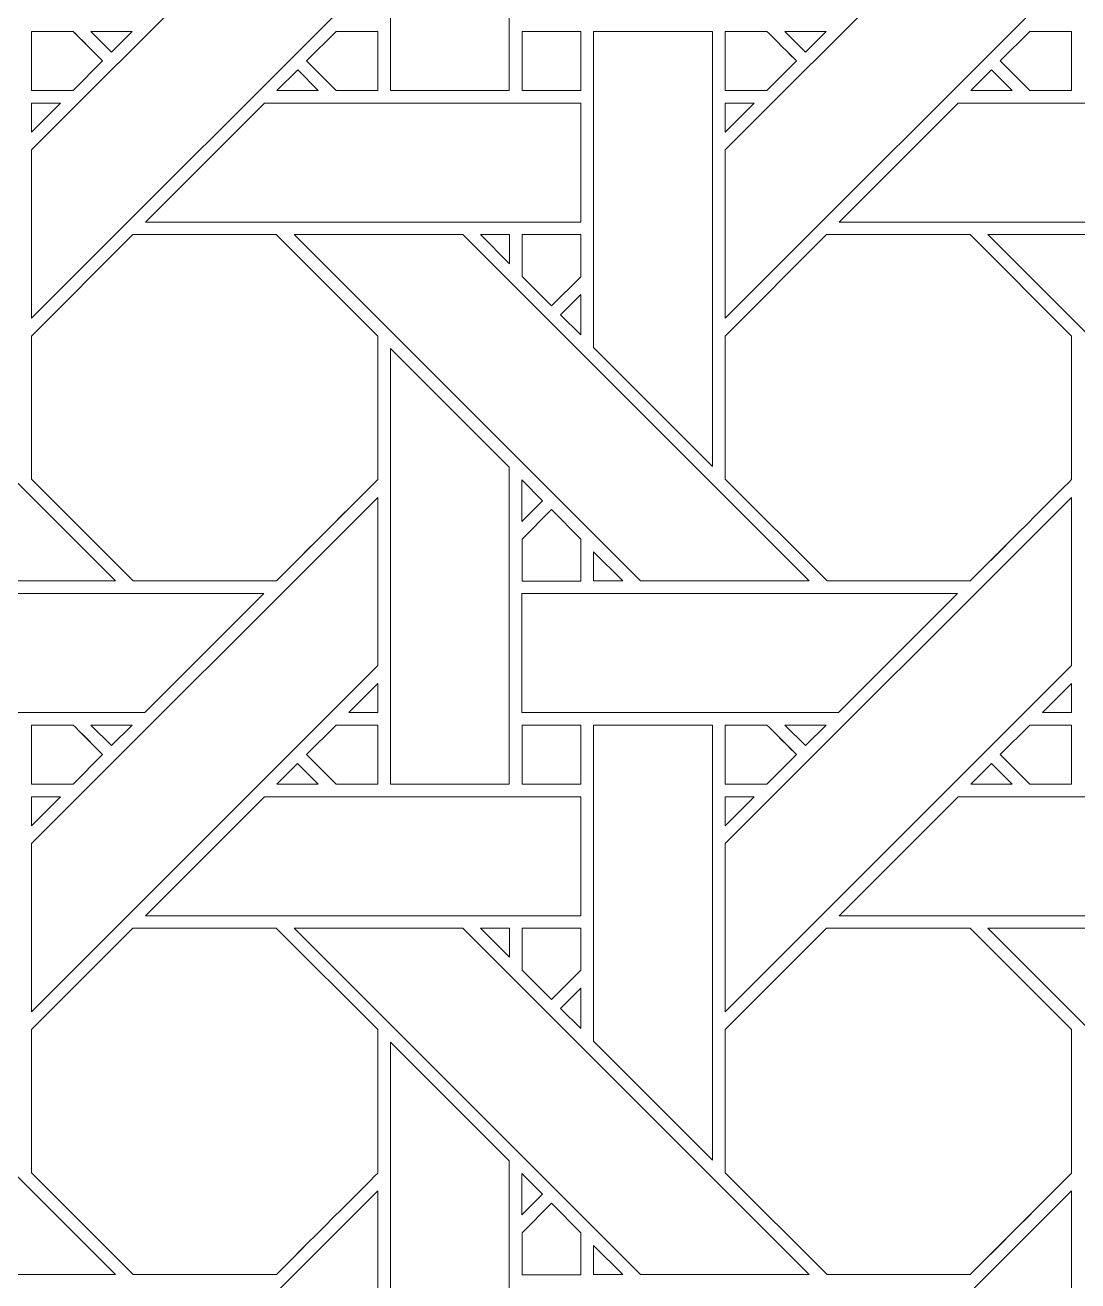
# Model space of a CAD drawing. Header units: inches. Extents: x 3.4 to 21.4, y 0.1 to 18.1.
# Drawn here: x 18.304 to 19.744, y 10.272 to 11.99 of the extents above; entities that cross this region are included whole.
import ezdxf

# ---------------------------------------------------------------- set-up
doc = ezdxf.new("R2010")
doc.units = ezdxf.units.IN
doc.header["$MEASUREMENT"] = 0
doc.layers.add('Design', color=7, linetype='Continuous', lineweight=0)

msp = doc.modelspace()

# ---------------------------------------------------------------- linework, layer by layer
at = {"layer": 'Design'}
for points, knots in [([(12.3829, 18.0948), (7.4123, 18.0948), (3.3829, 14.0653), (3.3829, 9.0948), (3.3829, 4.1242), (7.4123, 0.0948), (12.3829, 0.0948), (17.3534, 0.0948), (21.3829, 4.1242), (21.3829, 9.0948), (21.3829, 14.0653), (17.3534, 18.0948), (12.3829, 18.0948)], [0, 0, 0, 0, 1, 1, 1, 2, 2, 2, 3, 3, 3, 4, 4, 4, 4]), ([(12.3829, 17.2202), (7.8953, 17.2202), (4.2574, 13.5823), (4.2574, 9.0948), (4.2574, 4.6072), (7.8953, 0.9693), (12.3829, 0.9693), (16.8704, 0.9693), (20.5083, 4.6072), (20.5083, 9.0948), (20.5083, 13.5823), (16.8704, 17.2202), (12.3829, 17.2202)], [0, 0, 0, 0, 1, 1, 1, 2, 2, 2, 3, 3, 3, 4, 4, 4, 4]), ([(18.8036, 11.9006), (18.8036, 11.9006), (18.8036, 12.4964), (18.8036, 12.4964), (18.8036, 12.4964), (18.9663, 12.3343), (18.9663, 12.3343), (18.9663, 12.3343), (18.9663, 11.9006), (18.9663, 11.9006), (18.9663, 11.9006), (18.8036, 11.9006), (18.8036, 11.9006)], [0, 0, 0, 0, 1, 1, 1, 2, 2, 2, 3, 3, 3, 4, 4, 4, 4]), ([(18.7864, 12.0628), (18.7864, 12.0628), (18.3128, 11.5892), (18.3128, 11.5892), (18.3128, 11.5892), (18.3128, 11.8193), (18.3128, 11.8193), (18.3128, 11.8193), (18.7864, 12.2929), (18.7864, 12.2929), (18.7864, 12.2929), (18.7864, 12.0628), (18.7864, 12.0628)], [0, 0, 0, 0, 1, 1, 1, 2, 2, 2, 3, 3, 3, 4, 4, 4, 4]), ([(19.2615, 11.5892), (19.2615, 11.5892), (19.2615, 11.8193), (19.2615, 11.8193), (19.2615, 11.8193), (19.7352, 12.2929), (19.7352, 12.2929), (19.7352, 12.2929), (19.7352, 12.0628), (19.7352, 12.0628), (19.7352, 12.0628), (19.2615, 11.5892), (19.2615, 11.5892)], [0, 0, 0, 0, 1, 1, 1, 2, 2, 2, 3, 3, 3, 4, 4, 4, 4]), ([(18.3699, 11.9814), (18.375, 11.9763), (18.4058, 11.9455), (18.4102, 11.9411), (18.4102, 11.9411), (18.3698, 11.9006), (18.3698, 11.9006), (18.3698, 11.9006), (18.3128, 11.9006), (18.3128, 11.9006), (18.3128, 11.9006), (18.3128, 11.9814), (18.3128, 11.9814), (18.3128, 11.9814), (18.3699, 11.9814), (18.3699, 11.9814)], [0, 0, 0, 0, 1, 1, 1, 2, 2, 2, 3, 3, 3, 4, 4, 4, 5, 5, 5, 5]), ([(18.4102, 11.9411), (18.4102, 11.9411), (18.3698, 11.9006), (18.3698, 11.9006), (18.3698, 11.9006), (18.3128, 11.9006), (18.3128, 11.9006), (18.3128, 11.9006), (18.3128, 11.9814), (18.3128, 11.9814), (18.3128, 11.9814), (18.3699, 11.9814), (18.3699, 11.9814), (18.3752, 11.9761), (18.406, 11.9452), (18.4102, 11.9411)], [0, 0, 0, 0, 1, 1, 1, 2, 2, 2, 3, 3, 3, 4, 4, 4, 5, 5, 5, 5]), ([(18.3942, 11.9814), (18.3942, 11.9814), (18.4507, 11.9814), (18.4507, 11.9814), (18.4507, 11.9814), (18.4224, 11.9532), (18.4224, 11.9532), (18.4224, 11.9532), (18.3942, 11.9814), (18.3942, 11.9814)], [0, 0, 0, 0, 1, 1, 1, 2, 2, 2, 3, 3, 3, 3]), ([(18.7294, 11.9006), (18.7294, 11.9006), (18.689, 11.941), (18.689, 11.941), (18.689, 11.941), (18.7294, 11.9814), (18.7294, 11.9814), (18.7294, 11.9814), (18.7865, 11.9814), (18.7865, 11.9814), (18.7865, 11.9814), (18.7865, 11.9006), (18.7865, 11.9006), (18.7865, 11.9006), (18.7294, 11.9006), (18.7294, 11.9006)], [0, 0, 0, 0, 1, 1, 1, 2, 2, 2, 3, 3, 3, 4, 4, 4, 5, 5, 5, 5]), ([(18.7865, 11.9006), (18.7865, 11.9006), (18.7294, 11.9006), (18.7294, 11.9006), (18.7294, 11.9006), (18.689, 11.941), (18.689, 11.941), (18.689, 11.941), (18.7294, 11.9814), (18.7294, 11.9814), (18.7294, 11.9814), (18.7865, 11.9814), (18.7865, 11.9814), (18.7865, 11.9814), (18.7865, 11.9006), (18.7865, 11.9006)], [0, 0, 0, 0, 1, 1, 1, 2, 2, 2, 3, 3, 3, 4, 4, 4, 5, 5, 5, 5]), ([(19.0639, 11.9006), (19.0639, 11.9006), (18.9837, 11.9006), (18.9837, 11.9006), (18.9837, 11.9006), (18.9837, 11.9814), (18.9837, 11.9814), (18.9837, 11.9814), (19.0639, 11.9814), (19.0639, 11.9814), (19.0639, 11.9814), (19.0639, 11.9006), (19.0639, 11.9006)], [0, 0, 0, 0, 1, 1, 1, 2, 2, 2, 3, 3, 3, 4, 4, 4, 4]), ([(19.0639, 11.9006), (19.0639, 11.9006), (18.9837, 11.9006), (18.9837, 11.9006), (18.9837, 11.9006), (18.9837, 11.9814), (18.9837, 11.9814), (18.9837, 11.9814), (19.0639, 11.9814), (19.0639, 11.9814), (19.0639, 11.9814), (19.0639, 11.9006), (19.0639, 11.9006)], [0, 0, 0, 0, 1, 1, 1, 2, 2, 2, 3, 3, 3, 4, 4, 4, 4]), ([(19.0814, 11.5492), (19.0814, 11.5492), (19.0814, 11.9814), (19.0814, 11.9814), (19.0814, 11.9814), (19.2443, 11.9814), (19.2443, 11.9814), (19.2443, 11.9814), (19.2443, 11.3863), (19.2443, 11.3863), (19.2443, 11.3863), (19.0814, 11.5492), (19.0814, 11.5492)], [0, 0, 0, 0, 1, 1, 1, 2, 2, 2, 3, 3, 3, 4, 4, 4, 4]), ([(19.3186, 11.9814), (19.3237, 11.9763), (19.3545, 11.9455), (19.3589, 11.9411), (19.3589, 11.9411), (19.3185, 11.9006), (19.3185, 11.9006), (19.3185, 11.9006), (19.2615, 11.9006), (19.2615, 11.9006), (19.2615, 11.9006), (19.2615, 11.9814), (19.2615, 11.9814), (19.2615, 11.9814), (19.3186, 11.9814), (19.3186, 11.9814)], [0, 0, 0, 0, 1, 1, 1, 2, 2, 2, 3, 3, 3, 4, 4, 4, 5, 5, 5, 5]), ([(19.3589, 11.9411), (19.3589, 11.9411), (19.3185, 11.9006), (19.3185, 11.9006), (19.3185, 11.9006), (19.2615, 11.9006), (19.2615, 11.9006), (19.2615, 11.9006), (19.2615, 11.9814), (19.2615, 11.9814), (19.2615, 11.9814), (19.3186, 11.9814), (19.3186, 11.9814), (19.3238, 11.9762), (19.3546, 11.9454), (19.3589, 11.9411)], [0, 0, 0, 0, 1, 1, 1, 2, 2, 2, 3, 3, 3, 4, 4, 4, 5, 5, 5, 5]), ([(19.3429, 11.9814), (19.3429, 11.9814), (19.3994, 11.9814), (19.3994, 11.9814), (19.3994, 11.9814), (19.3711, 11.9532), (19.3711, 11.9532), (19.3711, 11.9532), (19.3429, 11.9814), (19.3429, 11.9814)], [0, 0, 0, 0, 1, 1, 1, 2, 2, 2, 3, 3, 3, 3]), ([(19.6781, 11.9006), (19.6781, 11.9006), (19.6377, 11.941), (19.6377, 11.941), (19.6377, 11.941), (19.6782, 11.9814), (19.6782, 11.9814), (19.6782, 11.9814), (19.7352, 11.9814), (19.7352, 11.9814), (19.7352, 11.9814), (19.7352, 11.9006), (19.7352, 11.9006), (19.7352, 11.9006), (19.6781, 11.9006), (19.6781, 11.9006)], [0, 0, 0, 0, 1, 1, 1, 2, 2, 2, 3, 3, 3, 4, 4, 4, 5, 5, 5, 5]), ([(19.7352, 11.9006), (19.7352, 11.9006), (19.6781, 11.9006), (19.6781, 11.9006), (19.6781, 11.9006), (19.6377, 11.941), (19.6377, 11.941), (19.6377, 11.941), (19.6782, 11.9814), (19.6782, 11.9814), (19.6782, 11.9814), (19.7352, 11.9814), (19.7352, 11.9814), (19.7352, 11.9814), (19.7352, 11.9006), (19.7352, 11.9006)], [0, 0, 0, 0, 1, 1, 1, 2, 2, 2, 3, 3, 3, 4, 4, 4, 5, 5, 5, 5]), ([(18.6769, 11.9289), (18.6769, 11.9289), (18.7051, 11.9006), (18.7051, 11.9006), (18.7051, 11.9006), (18.6486, 11.9006), (18.6486, 11.9006), (18.6486, 11.9006), (18.6769, 11.9289), (18.6769, 11.9289)], [0, 0, 0, 0, 1, 1, 1, 2, 2, 2, 3, 3, 3, 3]), ([(19.6256, 11.9289), (19.6256, 11.9289), (19.6538, 11.9006), (19.6538, 11.9006), (19.6538, 11.9006), (19.5973, 11.9006), (19.5973, 11.9006), (19.5973, 11.9006), (19.6256, 11.9289), (19.6256, 11.9289)], [0, 0, 0, 0, 1, 1, 1, 2, 2, 2, 3, 3, 3, 3]), ([(18.3526, 11.8835), (18.3526, 11.8835), (18.3128, 11.8436), (18.3128, 11.8436), (18.3128, 11.8436), (18.3128, 11.8835), (18.3128, 11.8835), (18.3128, 11.8835), (18.3526, 11.8835), (18.3526, 11.8835)], [0, 0, 0, 0, 1, 1, 1, 2, 2, 2, 3, 3, 3, 3]), ([(19.0639, 11.8835), (19.0639, 11.8835), (19.0639, 11.7207), (19.0639, 11.7207), (19.0639, 11.7207), (18.4686, 11.7207), (18.4686, 11.7207), (18.4686, 11.7207), (18.6314, 11.8835), (18.6314, 11.8835), (18.6314, 11.8835), (19.0639, 11.8835), (19.0639, 11.8835)], [0, 0, 0, 0, 1, 1, 1, 2, 2, 2, 3, 3, 3, 4, 4, 4, 4]), ([(19.3013, 11.8835), (19.3013, 11.8835), (19.2615, 11.8436), (19.2615, 11.8436), (19.2615, 11.8436), (19.2615, 11.8835), (19.2615, 11.8835), (19.2615, 11.8835), (19.3013, 11.8835), (19.3013, 11.8835)], [0, 0, 0, 0, 1, 1, 1, 2, 2, 2, 3, 3, 3, 3]), ([(20.0126, 11.8427), (20.0126, 11.8427), (20.0126, 11.7207), (20.0126, 11.7207), (20.0126, 11.7207), (19.4173, 11.7207), (19.4173, 11.7207), (19.4173, 11.7207), (19.5802, 11.8835), (19.5802, 11.8835), (19.5802, 11.8835), (19.998, 11.8835), (19.998, 11.8835), (20.0029, 11.8699), (20.0077, 11.8563), (20.0126, 11.8427)], [0, 0, 0, 0, 1, 1, 1, 2, 2, 2, 3, 3, 3, 4, 4, 4, 5, 5, 5, 5]), ([(18.4278, 11.2299), (18.4278, 11.2299), (18.1967, 11.2299), (18.1967, 11.2299), (18.1967, 11.2299), (17.7232, 11.7035), (17.7232, 11.7035), (17.7232, 11.7035), (17.9541, 11.7035), (17.9541, 11.7035), (17.9541, 11.7035), (18.4278, 11.2299), (18.4278, 11.2299)], [0, 0, 0, 0, 1, 1, 1, 2, 2, 2, 3, 3, 3, 4, 4, 4, 4]), ([(18.4515, 11.7035), (18.4515, 11.7035), (18.6477, 11.7035), (18.6477, 11.7035), (18.6477, 11.7035), (18.7865, 11.5648), (18.7865, 11.5648), (18.7865, 11.5648), (18.7865, 11.3686), (18.7865, 11.3686), (18.7687, 11.3507), (18.6567, 11.2389), (18.6478, 11.2299), (18.6478, 11.2299), (18.452, 11.2299), (18.452, 11.2299), (18.452, 11.2299), (18.3128, 11.3691), (18.3128, 11.3691), (18.3128, 11.3691), (18.3128, 11.5648), (18.3128, 11.5648), (18.3128, 11.5648), (18.4515, 11.7035), (18.4515, 11.7035)], [0, 0, 0, 0, 1, 1, 1, 2, 2, 2, 3, 3, 3, 4, 4, 4, 5, 5, 5, 6, 6, 6, 7, 7, 7, 8, 8, 8, 8]), ([(18.7865, 11.3686), (18.7685, 11.3505), (18.6566, 11.2388), (18.6478, 11.2299), (18.6478, 11.2299), (18.452, 11.2299), (18.452, 11.2299), (18.452, 11.2299), (18.3128, 11.3691), (18.3128, 11.3691), (18.3128, 11.3691), (18.3128, 11.5648), (18.3128, 11.5648), (18.3128, 11.5648), (18.4515, 11.7035), (18.4515, 11.7035), (18.4515, 11.7035), (18.6477, 11.7035), (18.6477, 11.7035), (18.6477, 11.7035), (18.7865, 11.5648), (18.7865, 11.5648), (18.7865, 11.5648), (18.7865, 11.3686), (18.7865, 11.3686)], [0, 0, 0, 0, 1, 1, 1, 2, 2, 2, 3, 3, 3, 4, 4, 4, 5, 5, 5, 6, 6, 6, 7, 7, 7, 8, 8, 8, 8]), ([(19.3765, 11.2299), (19.3765, 11.2299), (19.1455, 11.2299), (19.1455, 11.2299), (19.1455, 11.2299), (18.6719, 11.7035), (18.6719, 11.7035), (18.6719, 11.7035), (18.9029, 11.7035), (18.9029, 11.7035), (18.9029, 11.7035), (19.3765, 11.2299), (19.3765, 11.2299)], [0, 0, 0, 0, 1, 1, 1, 2, 2, 2, 3, 3, 3, 4, 4, 4, 4]), ([(18.927, 11.7035), (18.927, 11.7035), (18.9664, 11.7035), (18.9664, 11.7035), (18.9664, 11.7035), (18.9664, 11.6637), (18.9664, 11.6637), (18.9664, 11.6637), (18.927, 11.7035), (18.927, 11.7035)], [0, 0, 0, 0, 1, 1, 1, 2, 2, 2, 3, 3, 3, 3]), ([(19.0639, 11.7035), (19.0639, 11.7035), (19.0639, 11.6459), (19.0639, 11.6459), (19.0639, 11.6459), (19.024, 11.606), (19.024, 11.606), (19.024, 11.606), (18.9837, 11.6463), (18.9837, 11.6463), (18.9837, 11.6463), (18.9837, 11.7035), (18.9837, 11.7035), (18.9837, 11.7035), (19.0639, 11.7035), (19.0639, 11.7035)], [0, 0, 0, 0, 1, 1, 1, 2, 2, 2, 3, 3, 3, 4, 4, 4, 5, 5, 5, 5]), ([(19.024, 11.606), (19.024, 11.606), (18.9837, 11.6463), (18.9837, 11.6463), (18.9837, 11.6463), (18.9837, 11.7035), (18.9837, 11.7035), (18.9837, 11.7035), (19.0639, 11.7035), (19.0639, 11.7035), (19.0639, 11.7035), (19.0639, 11.6459), (19.0639, 11.6459), (19.0639, 11.6459), (19.024, 11.606), (19.024, 11.606)], [0, 0, 0, 0, 1, 1, 1, 2, 2, 2, 3, 3, 3, 4, 4, 4, 5, 5, 5, 5]), ([(19.4002, 11.7035), (19.4002, 11.7035), (19.5965, 11.7035), (19.5965, 11.7035), (19.5965, 11.7035), (19.7352, 11.5648), (19.7352, 11.5648), (19.7352, 11.5648), (19.7352, 11.3686), (19.7352, 11.3686), (19.7174, 11.3507), (19.6055, 11.2389), (19.5965, 11.2299), (19.5965, 11.2299), (19.4008, 11.2299), (19.4008, 11.2299), (19.4008, 11.2299), (19.2615, 11.3691), (19.2615, 11.3691), (19.2615, 11.3691), (19.2615, 11.5648), (19.2615, 11.5648), (19.2615, 11.5648), (19.4002, 11.7035), (19.4002, 11.7035)], [0, 0, 0, 0, 1, 1, 1, 2, 2, 2, 3, 3, 3, 4, 4, 4, 5, 5, 5, 6, 6, 6, 7, 7, 7, 8, 8, 8, 8]), ([(19.7352, 11.3686), (19.7173, 11.3506), (19.6054, 11.2388), (19.5965, 11.2299), (19.5965, 11.2299), (19.4008, 11.2299), (19.4008, 11.2299), (19.4008, 11.2299), (19.2615, 11.3691), (19.2615, 11.3691), (19.2615, 11.3691), (19.2615, 11.5648), (19.2615, 11.5648), (19.2615, 11.5648), (19.4002, 11.7035), (19.4002, 11.7035), (19.4002, 11.7035), (19.5965, 11.7035), (19.5965, 11.7035), (19.5965, 11.7035), (19.7352, 11.5648), (19.7352, 11.5648), (19.7352, 11.5648), (19.7352, 11.3686), (19.7352, 11.3686)], [0, 0, 0, 0, 1, 1, 1, 2, 2, 2, 3, 3, 3, 4, 4, 4, 5, 5, 5, 6, 6, 6, 7, 7, 7, 8, 8, 8, 8]), ([(20.2062, 11.2299), (20.2062, 11.2299), (20.0942, 11.2299), (20.0942, 11.2299), (20.0942, 11.2299), (19.6206, 11.7035), (19.6206, 11.7035), (19.6206, 11.7035), (19.8516, 11.7035), (19.8516, 11.7035), (19.8516, 11.7035), (20.159, 11.3961), (20.159, 11.3961), (20.1753, 11.341), (20.191, 11.2855), (20.2062, 11.2299)], [0, 0, 0, 0, 1, 1, 1, 2, 2, 2, 3, 3, 3, 4, 4, 4, 5, 5, 5, 5]), ([(19.0639, 11.6217), (19.0639, 11.6217), (19.0639, 11.5665), (19.0639, 11.5665), (19.0639, 11.5665), (19.0361, 11.5939), (19.0361, 11.5939), (19.0361, 11.5939), (19.0639, 11.6217), (19.0639, 11.6217)], [0, 0, 0, 0, 1, 1, 1, 2, 2, 2, 3, 3, 3, 3]), ([(18.8036, 10.9519), (18.8036, 10.9519), (18.8036, 11.5477), (18.8036, 11.5477), (18.8036, 11.5477), (18.9663, 11.3856), (18.9663, 11.3856), (18.9663, 11.3856), (18.9663, 10.9519), (18.9663, 10.9519), (18.9663, 10.9519), (18.8036, 10.9519), (18.8036, 10.9519)], [0, 0, 0, 0, 1, 1, 1, 2, 2, 2, 3, 3, 3, 4, 4, 4, 4]), ([(18.9836, 11.3113), (18.9836, 11.3113), (18.9836, 11.3681), (18.9836, 11.3681), (18.9836, 11.3681), (19.0118, 11.3395), (19.0118, 11.3395), (19.0118, 11.3395), (18.9836, 11.3113), (18.9836, 11.3113)], [0, 0, 0, 0, 1, 1, 1, 2, 2, 2, 3, 3, 3, 3]), ([(18.7864, 11.1141), (18.7864, 11.1141), (18.3128, 10.6404), (18.3128, 10.6404), (18.3128, 10.6404), (18.3128, 10.8705), (18.3128, 10.8705), (18.3128, 10.8705), (18.7864, 11.3441), (18.7864, 11.3441), (18.7864, 11.3441), (18.7864, 11.1141), (18.7864, 11.1141)], [0, 0, 0, 0, 1, 1, 1, 2, 2, 2, 3, 3, 3, 4, 4, 4, 4]), ([(19.2615, 10.6404), (19.2615, 10.6404), (19.2615, 10.8705), (19.2615, 10.8705), (19.2615, 10.8705), (19.7352, 11.3441), (19.7352, 11.3441), (19.7352, 11.3441), (19.7352, 11.1141), (19.7352, 11.1141), (19.7352, 11.1141), (19.2615, 10.6404), (19.2615, 10.6404)], [0, 0, 0, 0, 1, 1, 1, 2, 2, 2, 3, 3, 3, 4, 4, 4, 4]), ([(18.9837, 11.2297), (18.9837, 11.2297), (18.9837, 11.2869), (18.9837, 11.2869), (18.9837, 11.2869), (19.024, 11.3273), (19.024, 11.3273), (19.024, 11.3273), (19.0643, 11.287), (19.0643, 11.287), (19.0643, 11.287), (19.0643, 11.2297), (19.0643, 11.2297), (19.0643, 11.2297), (18.9837, 11.2297), (18.9837, 11.2297)], [0, 0, 0, 0, 1, 1, 1, 2, 2, 2, 3, 3, 3, 4, 4, 4, 5, 5, 5, 5]), ([(19.024, 11.3273), (19.024, 11.3273), (19.0643, 11.287), (19.0643, 11.287), (19.0643, 11.287), (19.0643, 11.2297), (19.0643, 11.2297), (19.0643, 11.2297), (18.9837, 11.2297), (18.9837, 11.2297), (18.9837, 11.2297), (18.9837, 11.2869), (18.9837, 11.2869), (18.9837, 11.2869), (19.024, 11.3273), (19.024, 11.3273)], [0, 0, 0, 0, 1, 1, 1, 2, 2, 2, 3, 3, 3, 4, 4, 4, 5, 5, 5, 5]), ([(19.0815, 11.2299), (19.0815, 11.2299), (19.0815, 11.2697), (19.0815, 11.2697), (19.0815, 11.2697), (19.1213, 11.2299), (19.1213, 11.2299), (19.1213, 11.2299), (19.0815, 11.2299), (19.0815, 11.2299)], [0, 0, 0, 0, 1, 1, 1, 2, 2, 2, 3, 3, 3, 3]), ([(18.4679, 11.0499), (18.4679, 11.0499), (18.0349, 11.0499), (18.0349, 11.0499), (18.0349, 11.0499), (18.0349, 11.2126), (18.0349, 11.2126), (18.0349, 11.2126), (18.6306, 11.2126), (18.6306, 11.2126), (18.6306, 11.2126), (18.4679, 11.0499), (18.4679, 11.0499)], [0, 0, 0, 0, 1, 1, 1, 2, 2, 2, 3, 3, 3, 4, 4, 4, 4]), ([(19.4166, 11.0499), (19.4166, 11.0499), (18.9836, 11.0499), (18.9836, 11.0499), (18.9836, 11.0499), (18.9836, 11.2126), (18.9836, 11.2126), (18.9836, 11.2126), (19.5793, 11.2126), (19.5793, 11.2126), (19.5793, 11.2126), (19.4166, 11.0499), (19.4166, 11.0499)], [0, 0, 0, 0, 1, 1, 1, 2, 2, 2, 3, 3, 3, 4, 4, 4, 4]), ([(18.7864, 11.0897), (18.7864, 11.0897), (18.7864, 11.0499), (18.7864, 11.0499), (18.7864, 11.0499), (18.7467, 11.0499), (18.7467, 11.0499), (18.7467, 11.0499), (18.7864, 11.0897), (18.7864, 11.0897)], [0, 0, 0, 0, 1, 1, 1, 2, 2, 2, 3, 3, 3, 3]), ([(19.7352, 11.0897), (19.7352, 11.0897), (19.7352, 11.0499), (19.7352, 11.0499), (19.7352, 11.0499), (19.6954, 11.0499), (19.6954, 11.0499), (19.6954, 11.0499), (19.7352, 11.0897), (19.7352, 11.0897)], [0, 0, 0, 0, 1, 1, 1, 2, 2, 2, 3, 3, 3, 3]), ([(18.3699, 11.0327), (18.375, 11.0276), (18.4058, 10.9967), (18.4102, 10.9923), (18.4102, 10.9923), (18.3698, 10.9519), (18.3698, 10.9519), (18.3698, 10.9519), (18.3128, 10.9519), (18.3128, 10.9519), (18.3128, 10.9519), (18.3128, 11.0327), (18.3128, 11.0327), (18.3128, 11.0327), (18.3699, 11.0327), (18.3699, 11.0327)], [0, 0, 0, 0, 1, 1, 1, 2, 2, 2, 3, 3, 3, 4, 4, 4, 5, 5, 5, 5]), ([(18.4102, 10.9923), (18.4102, 10.9923), (18.3698, 10.9519), (18.3698, 10.9519), (18.3698, 10.9519), (18.3128, 10.9519), (18.3128, 10.9519), (18.3128, 10.9519), (18.3128, 11.0327), (18.3128, 11.0327), (18.3128, 11.0327), (18.3699, 11.0327), (18.3699, 11.0327), (18.3752, 11.0274), (18.406, 10.9965), (18.4102, 10.9923)], [0, 0, 0, 0, 1, 1, 1, 2, 2, 2, 3, 3, 3, 4, 4, 4, 5, 5, 5, 5]), ([(18.3942, 11.0326), (18.3942, 11.0326), (18.4507, 11.0326), (18.4507, 11.0326), (18.4507, 11.0326), (18.4224, 11.0045), (18.4224, 11.0045), (18.4224, 11.0045), (18.3942, 11.0326), (18.3942, 11.0326)], [0, 0, 0, 0, 1, 1, 1, 2, 2, 2, 3, 3, 3, 3]), ([(18.7294, 10.9519), (18.7294, 10.9519), (18.689, 10.9923), (18.689, 10.9923), (18.689, 10.9923), (18.7294, 11.0327), (18.7294, 11.0327), (18.7294, 11.0327), (18.7865, 11.0327), (18.7865, 11.0327), (18.7865, 11.0327), (18.7865, 10.9519), (18.7865, 10.9519), (18.7865, 10.9519), (18.7294, 10.9519), (18.7294, 10.9519)], [0, 0, 0, 0, 1, 1, 1, 2, 2, 2, 3, 3, 3, 4, 4, 4, 5, 5, 5, 5]), ([(18.7865, 10.9519), (18.7865, 10.9519), (18.7294, 10.9519), (18.7294, 10.9519), (18.7294, 10.9519), (18.689, 10.9923), (18.689, 10.9923), (18.689, 10.9923), (18.7294, 11.0327), (18.7294, 11.0327), (18.7294, 11.0327), (18.7865, 11.0327), (18.7865, 11.0327), (18.7865, 11.0327), (18.7865, 10.9519), (18.7865, 10.9519)], [0, 0, 0, 0, 1, 1, 1, 2, 2, 2, 3, 3, 3, 4, 4, 4, 5, 5, 5, 5]), ([(19.0639, 10.9519), (19.0639, 10.9519), (18.9837, 10.9519), (18.9837, 10.9519), (18.9837, 10.9519), (18.9837, 11.0327), (18.9837, 11.0327), (18.9837, 11.0327), (19.0639, 11.0327), (19.0639, 11.0327), (19.0639, 11.0327), (19.0639, 10.9519), (19.0639, 10.9519)], [0, 0, 0, 0, 1, 1, 1, 2, 2, 2, 3, 3, 3, 4, 4, 4, 4]), ([(19.0639, 10.9519), (19.0639, 10.9519), (18.9837, 10.9519), (18.9837, 10.9519), (18.9837, 10.9519), (18.9837, 11.0327), (18.9837, 11.0327), (18.9837, 11.0327), (19.0639, 11.0327), (19.0639, 11.0327), (19.0639, 11.0327), (19.0639, 10.9519), (19.0639, 10.9519)], [0, 0, 0, 0, 1, 1, 1, 2, 2, 2, 3, 3, 3, 4, 4, 4, 4]), ([(19.0814, 10.6004), (19.0814, 10.6004), (19.0814, 11.0326), (19.0814, 11.0326), (19.0814, 11.0326), (19.2443, 11.0326), (19.2443, 11.0326), (19.2443, 11.0326), (19.2443, 10.4375), (19.2443, 10.4375), (19.2443, 10.4375), (19.0814, 10.6004), (19.0814, 10.6004)], [0, 0, 0, 0, 1, 1, 1, 2, 2, 2, 3, 3, 3, 4, 4, 4, 4]), ([(19.3186, 11.0327), (19.3237, 11.0276), (19.3545, 10.9967), (19.3589, 10.9923), (19.3589, 10.9923), (19.3185, 10.9519), (19.3185, 10.9519), (19.3185, 10.9519), (19.2615, 10.9519), (19.2615, 10.9519), (19.2615, 10.9519), (19.2615, 11.0327), (19.2615, 11.0327), (19.2615, 11.0327), (19.3186, 11.0327), (19.3186, 11.0327)], [0, 0, 0, 0, 1, 1, 1, 2, 2, 2, 3, 3, 3, 4, 4, 4, 5, 5, 5, 5]), ([(19.3589, 10.9923), (19.3589, 10.9923), (19.3185, 10.9519), (19.3185, 10.9519), (19.3185, 10.9519), (19.2615, 10.9519), (19.2615, 10.9519), (19.2615, 10.9519), (19.2615, 11.0327), (19.2615, 11.0327), (19.2615, 11.0327), (19.3186, 11.0327), (19.3186, 11.0327), (19.3238, 11.0275), (19.3546, 10.9966), (19.3589, 10.9923)], [0, 0, 0, 0, 1, 1, 1, 2, 2, 2, 3, 3, 3, 4, 4, 4, 5, 5, 5, 5]), ([(19.3429, 11.0326), (19.3429, 11.0326), (19.3994, 11.0326), (19.3994, 11.0326), (19.3994, 11.0326), (19.3711, 11.0045), (19.3711, 11.0045), (19.3711, 11.0045), (19.3429, 11.0326), (19.3429, 11.0326)], [0, 0, 0, 0, 1, 1, 1, 2, 2, 2, 3, 3, 3, 3]), ([(19.6781, 10.9519), (19.6781, 10.9519), (19.6377, 10.9923), (19.6377, 10.9923), (19.6377, 10.9923), (19.6782, 11.0327), (19.6782, 11.0327), (19.6782, 11.0327), (19.7352, 11.0327), (19.7352, 11.0327), (19.7352, 11.0327), (19.7352, 10.9519), (19.7352, 10.9519), (19.7352, 10.9519), (19.6781, 10.9519), (19.6781, 10.9519)], [0, 0, 0, 0, 1, 1, 1, 2, 2, 2, 3, 3, 3, 4, 4, 4, 5, 5, 5, 5]), ([(19.7352, 10.9519), (19.7352, 10.9519), (19.6781, 10.9519), (19.6781, 10.9519), (19.6781, 10.9519), (19.6377, 10.9923), (19.6377, 10.9923), (19.6377, 10.9923), (19.6782, 11.0327), (19.6782, 11.0327), (19.6782, 11.0327), (19.7352, 11.0327), (19.7352, 11.0327), (19.7352, 11.0327), (19.7352, 10.9519), (19.7352, 10.9519)], [0, 0, 0, 0, 1, 1, 1, 2, 2, 2, 3, 3, 3, 4, 4, 4, 5, 5, 5, 5]), ([(18.6768, 10.9801), (18.6768, 10.9801), (18.7051, 10.9519), (18.7051, 10.9519), (18.7051, 10.9519), (18.6486, 10.9519), (18.6486, 10.9519), (18.6486, 10.9519), (18.6768, 10.9801), (18.6768, 10.9801)], [0, 0, 0, 0, 1, 1, 1, 2, 2, 2, 3, 3, 3, 3]), ([(19.6256, 10.9801), (19.6256, 10.9801), (19.6538, 10.9519), (19.6538, 10.9519), (19.6538, 10.9519), (19.5973, 10.9519), (19.5973, 10.9519), (19.5973, 10.9519), (19.6256, 10.9801), (19.6256, 10.9801)], [0, 0, 0, 0, 1, 1, 1, 2, 2, 2, 3, 3, 3, 3]), ([(18.3526, 10.9347), (18.3526, 10.9347), (18.3128, 10.8949), (18.3128, 10.8949), (18.3128, 10.8949), (18.3128, 10.9347), (18.3128, 10.9347), (18.3128, 10.9347), (18.3526, 10.9347), (18.3526, 10.9347)], [0, 0, 0, 0, 1, 1, 1, 2, 2, 2, 3, 3, 3, 3]), ([(19.0639, 10.9347), (19.0639, 10.9347), (19.0639, 10.7719), (19.0639, 10.7719), (19.0639, 10.7719), (18.4686, 10.7719), (18.4686, 10.7719), (18.4686, 10.7719), (18.6314, 10.9347), (18.6314, 10.9347), (18.6314, 10.9347), (19.0639, 10.9347), (19.0639, 10.9347)], [0, 0, 0, 0, 1, 1, 1, 2, 2, 2, 3, 3, 3, 4, 4, 4, 4]), ([(19.3013, 10.9347), (19.3013, 10.9347), (19.2615, 10.8949), (19.2615, 10.8949), (19.2615, 10.8949), (19.2615, 10.9347), (19.2615, 10.9347), (19.2615, 10.9347), (19.3013, 10.9347), (19.3013, 10.9347)], [0, 0, 0, 0, 1, 1, 1, 2, 2, 2, 3, 3, 3, 3]), ([(20.0126, 10.9347), (20.0126, 10.9347), (20.0126, 10.7719), (20.0126, 10.7719), (20.0126, 10.7719), (19.4173, 10.7719), (19.4173, 10.7719), (19.4173, 10.7719), (19.5802, 10.9347), (19.5802, 10.9347), (19.5802, 10.9347), (20.0126, 10.9347), (20.0126, 10.9347)], [0, 0, 0, 0, 1, 1, 1, 2, 2, 2, 3, 3, 3, 4, 4, 4, 4]), ([(18.4278, 10.2811), (18.4278, 10.2811), (18.1968, 10.2811), (18.1968, 10.2811), (18.1968, 10.2811), (17.7232, 10.7548), (17.7232, 10.7548), (17.7232, 10.7548), (17.9541, 10.7548), (17.9541, 10.7548), (17.9541, 10.7548), (18.4278, 10.2811), (18.4278, 10.2811)], [0, 0, 0, 0, 1, 1, 1, 2, 2, 2, 3, 3, 3, 4, 4, 4, 4]), ([(18.4515, 10.7548), (18.4515, 10.7548), (18.6477, 10.7548), (18.6477, 10.7548), (18.6477, 10.7548), (18.7865, 10.6161), (18.7865, 10.6161), (18.7865, 10.6161), (18.7865, 10.4199), (18.7865, 10.4199), (18.7687, 10.4019), (18.6567, 10.2902), (18.6478, 10.2812), (18.6478, 10.2812), (18.452, 10.2812), (18.452, 10.2812), (18.452, 10.2812), (18.3128, 10.4204), (18.3128, 10.4204), (18.3128, 10.4204), (18.3128, 10.6161), (18.3128, 10.6161), (18.3128, 10.6161), (18.4515, 10.7548), (18.4515, 10.7548)], [0, 0, 0, 0, 1, 1, 1, 2, 2, 2, 3, 3, 3, 4, 4, 4, 5, 5, 5, 6, 6, 6, 7, 7, 7, 8, 8, 8, 8]), ([(18.7865, 10.4199), (18.7687, 10.402), (18.6568, 10.2902), (18.6478, 10.2812), (18.6478, 10.2812), (18.452, 10.2812), (18.452, 10.2812), (18.452, 10.2812), (18.3128, 10.4204), (18.3128, 10.4204), (18.3128, 10.4204), (18.3128, 10.6161), (18.3128, 10.6161), (18.3128, 10.6161), (18.4515, 10.7548), (18.4515, 10.7548), (18.4515, 10.7548), (18.6477, 10.7548), (18.6477, 10.7548), (18.6477, 10.7548), (18.7865, 10.6161), (18.7865, 10.6161), (18.7865, 10.6161), (18.7865, 10.4199), (18.7865, 10.4199)], [0, 0, 0, 0, 1, 1, 1, 2, 2, 2, 3, 3, 3, 4, 4, 4, 5, 5, 5, 6, 6, 6, 7, 7, 7, 8, 8, 8, 8]), ([(19.3765, 10.2811), (19.3765, 10.2811), (19.1455, 10.2811), (19.1455, 10.2811), (19.1455, 10.2811), (18.6719, 10.7548), (18.6719, 10.7548), (18.6719, 10.7548), (18.9029, 10.7548), (18.9029, 10.7548), (18.9029, 10.7548), (19.3765, 10.2811), (19.3765, 10.2811)], [0, 0, 0, 0, 1, 1, 1, 2, 2, 2, 3, 3, 3, 4, 4, 4, 4]), ([(18.927, 10.7548), (18.927, 10.7548), (18.9664, 10.7548), (18.9664, 10.7548), (18.9664, 10.7548), (18.9664, 10.715), (18.9664, 10.715), (18.9664, 10.715), (18.927, 10.7548), (18.927, 10.7548)], [0, 0, 0, 0, 1, 1, 1, 2, 2, 2, 3, 3, 3, 3]), ([(19.0639, 10.7548), (19.0639, 10.7548), (19.0639, 10.6972), (19.0639, 10.6972), (19.0639, 10.6972), (19.024, 10.6573), (19.024, 10.6573), (19.024, 10.6573), (18.9837, 10.6976), (18.9837, 10.6976), (18.9837, 10.6976), (18.9837, 10.7548), (18.9837, 10.7548), (18.9837, 10.7548), (19.0639, 10.7548), (19.0639, 10.7548)], [0, 0, 0, 0, 1, 1, 1, 2, 2, 2, 3, 3, 3, 4, 4, 4, 5, 5, 5, 5]), ([(19.024, 10.6573), (19.024, 10.6573), (18.9837, 10.6976), (18.9837, 10.6976), (18.9837, 10.6976), (18.9837, 10.7548), (18.9837, 10.7548), (18.9837, 10.7548), (19.0639, 10.7548), (19.0639, 10.7548), (19.0639, 10.7548), (19.0639, 10.6972), (19.0639, 10.6972), (19.0639, 10.6972), (19.024, 10.6573), (19.024, 10.6573)], [0, 0, 0, 0, 1, 1, 1, 2, 2, 2, 3, 3, 3, 4, 4, 4, 5, 5, 5, 5]), ([(19.4002, 10.7548), (19.4002, 10.7548), (19.5965, 10.7548), (19.5965, 10.7548), (19.5965, 10.7548), (19.7352, 10.6161), (19.7352, 10.6161), (19.7352, 10.6161), (19.7352, 10.4199), (19.7352, 10.4199), (19.7174, 10.4019), (19.6055, 10.2902), (19.5965, 10.2812), (19.5965, 10.2812), (19.4008, 10.2812), (19.4008, 10.2812), (19.4008, 10.2812), (19.2615, 10.4204), (19.2615, 10.4204), (19.2615, 10.4204), (19.2615, 10.6161), (19.2615, 10.6161), (19.2615, 10.6161), (19.4002, 10.7548), (19.4002, 10.7548)], [0, 0, 0, 0, 1, 1, 1, 2, 2, 2, 3, 3, 3, 4, 4, 4, 5, 5, 5, 6, 6, 6, 7, 7, 7, 8, 8, 8, 8]), ([(19.7352, 10.4199), (19.7173, 10.4018), (19.6054, 10.2901), (19.5965, 10.2812), (19.5965, 10.2812), (19.4008, 10.2812), (19.4008, 10.2812), (19.4008, 10.2812), (19.2615, 10.4204), (19.2615, 10.4204), (19.2615, 10.4204), (19.2615, 10.6161), (19.2615, 10.6161), (19.2615, 10.6161), (19.4002, 10.7548), (19.4002, 10.7548), (19.4002, 10.7548), (19.5965, 10.7548), (19.5965, 10.7548), (19.5965, 10.7548), (19.7352, 10.6161), (19.7352, 10.6161), (19.7352, 10.6161), (19.7352, 10.4199), (19.7352, 10.4199)], [0, 0, 0, 0, 1, 1, 1, 2, 2, 2, 3, 3, 3, 4, 4, 4, 5, 5, 5, 6, 6, 6, 7, 7, 7, 8, 8, 8, 8]), ([(20.3252, 10.2811), (20.3252, 10.2811), (20.0942, 10.2811), (20.0942, 10.2811), (20.0942, 10.2811), (19.6206, 10.7548), (19.6206, 10.7548), (19.6206, 10.7548), (19.8516, 10.7548), (19.8516, 10.7548), (19.8516, 10.7548), (20.3252, 10.2811), (20.3252, 10.2811)], [0, 0, 0, 0, 1, 1, 1, 2, 2, 2, 3, 3, 3, 4, 4, 4, 4]), ([(19.0639, 10.6729), (19.0639, 10.6729), (19.0639, 10.6178), (19.0639, 10.6178), (19.0639, 10.6178), (19.0361, 10.6452), (19.0361, 10.6452), (19.0361, 10.6452), (19.0639, 10.6729), (19.0639, 10.6729)], [0, 0, 0, 0, 1, 1, 1, 2, 2, 2, 3, 3, 3, 3]), ([(18.8036, 10.0031), (18.8036, 10.0031), (18.8036, 10.599), (18.8036, 10.599), (18.8036, 10.599), (18.9663, 10.4368), (18.9663, 10.4368), (18.9663, 10.4368), (18.9663, 10.0031), (18.9663, 10.0031), (18.9663, 10.0031), (18.8036, 10.0031), (18.8036, 10.0031)], [0, 0, 0, 0, 1, 1, 1, 2, 2, 2, 3, 3, 3, 4, 4, 4, 4]), ([(18.9836, 10.3626), (18.9836, 10.3626), (18.9836, 10.4193), (18.9836, 10.4193), (18.9836, 10.4193), (19.0118, 10.3908), (19.0118, 10.3908), (19.0118, 10.3908), (18.9836, 10.3626), (18.9836, 10.3626)], [0, 0, 0, 0, 1, 1, 1, 2, 2, 2, 3, 3, 3, 3]), ([(18.7864, 10.1654), (18.7864, 10.1654), (18.3128, 9.6917), (18.3128, 9.6917), (18.3128, 9.6917), (18.3128, 9.9218), (18.3128, 9.9218), (18.3128, 9.9218), (18.7864, 10.3954), (18.7864, 10.3954), (18.7864, 10.3954), (18.7864, 10.1654), (18.7864, 10.1654)], [0, 0, 0, 0, 1, 1, 1, 2, 2, 2, 3, 3, 3, 4, 4, 4, 4]), ([(19.2615, 9.6917), (19.2615, 9.6917), (19.2615, 9.9218), (19.2615, 9.9218), (19.2615, 9.9218), (19.7352, 10.3954), (19.7352, 10.3954), (19.7352, 10.3954), (19.7352, 10.1654), (19.7352, 10.1654), (19.7352, 10.1654), (19.2615, 9.6917), (19.2615, 9.6917)], [0, 0, 0, 0, 1, 1, 1, 2, 2, 2, 3, 3, 3, 4, 4, 4, 4]), ([(18.9837, 10.2809), (18.9837, 10.2809), (18.9837, 10.3382), (18.9837, 10.3382), (18.9837, 10.3382), (19.024, 10.3785), (19.024, 10.3785), (19.024, 10.3785), (19.0643, 10.3382), (19.0643, 10.3382), (19.0643, 10.3382), (19.0643, 10.2809), (19.0643, 10.2809), (19.0643, 10.2809), (18.9837, 10.2809), (18.9837, 10.2809)], [0, 0, 0, 0, 1, 1, 1, 2, 2, 2, 3, 3, 3, 4, 4, 4, 5, 5, 5, 5]), ([(19.024, 10.3785), (19.024, 10.3785), (19.0643, 10.3382), (19.0643, 10.3382), (19.0643, 10.3382), (19.0643, 10.2809), (19.0643, 10.2809), (19.0643, 10.2809), (18.9837, 10.2809), (18.9837, 10.2809), (18.9837, 10.2809), (18.9837, 10.3382), (18.9837, 10.3382), (18.9837, 10.3382), (19.024, 10.3785), (19.024, 10.3785)], [0, 0, 0, 0, 1, 1, 1, 2, 2, 2, 3, 3, 3, 4, 4, 4, 5, 5, 5, 5]), ([(19.0815, 10.2811), (19.0815, 10.2811), (19.0815, 10.3209), (19.0815, 10.3209), (19.0815, 10.3209), (19.1213, 10.2811), (19.1213, 10.2811), (19.1213, 10.2811), (19.0815, 10.2811), (19.0815, 10.2811)], [0, 0, 0, 0, 1, 1, 1, 2, 2, 2, 3, 3, 3, 3])]:
    msp.add_open_spline(points, degree=3, knots=knots, dxfattribs=at)

doc.saveas('drawing.dxf')
